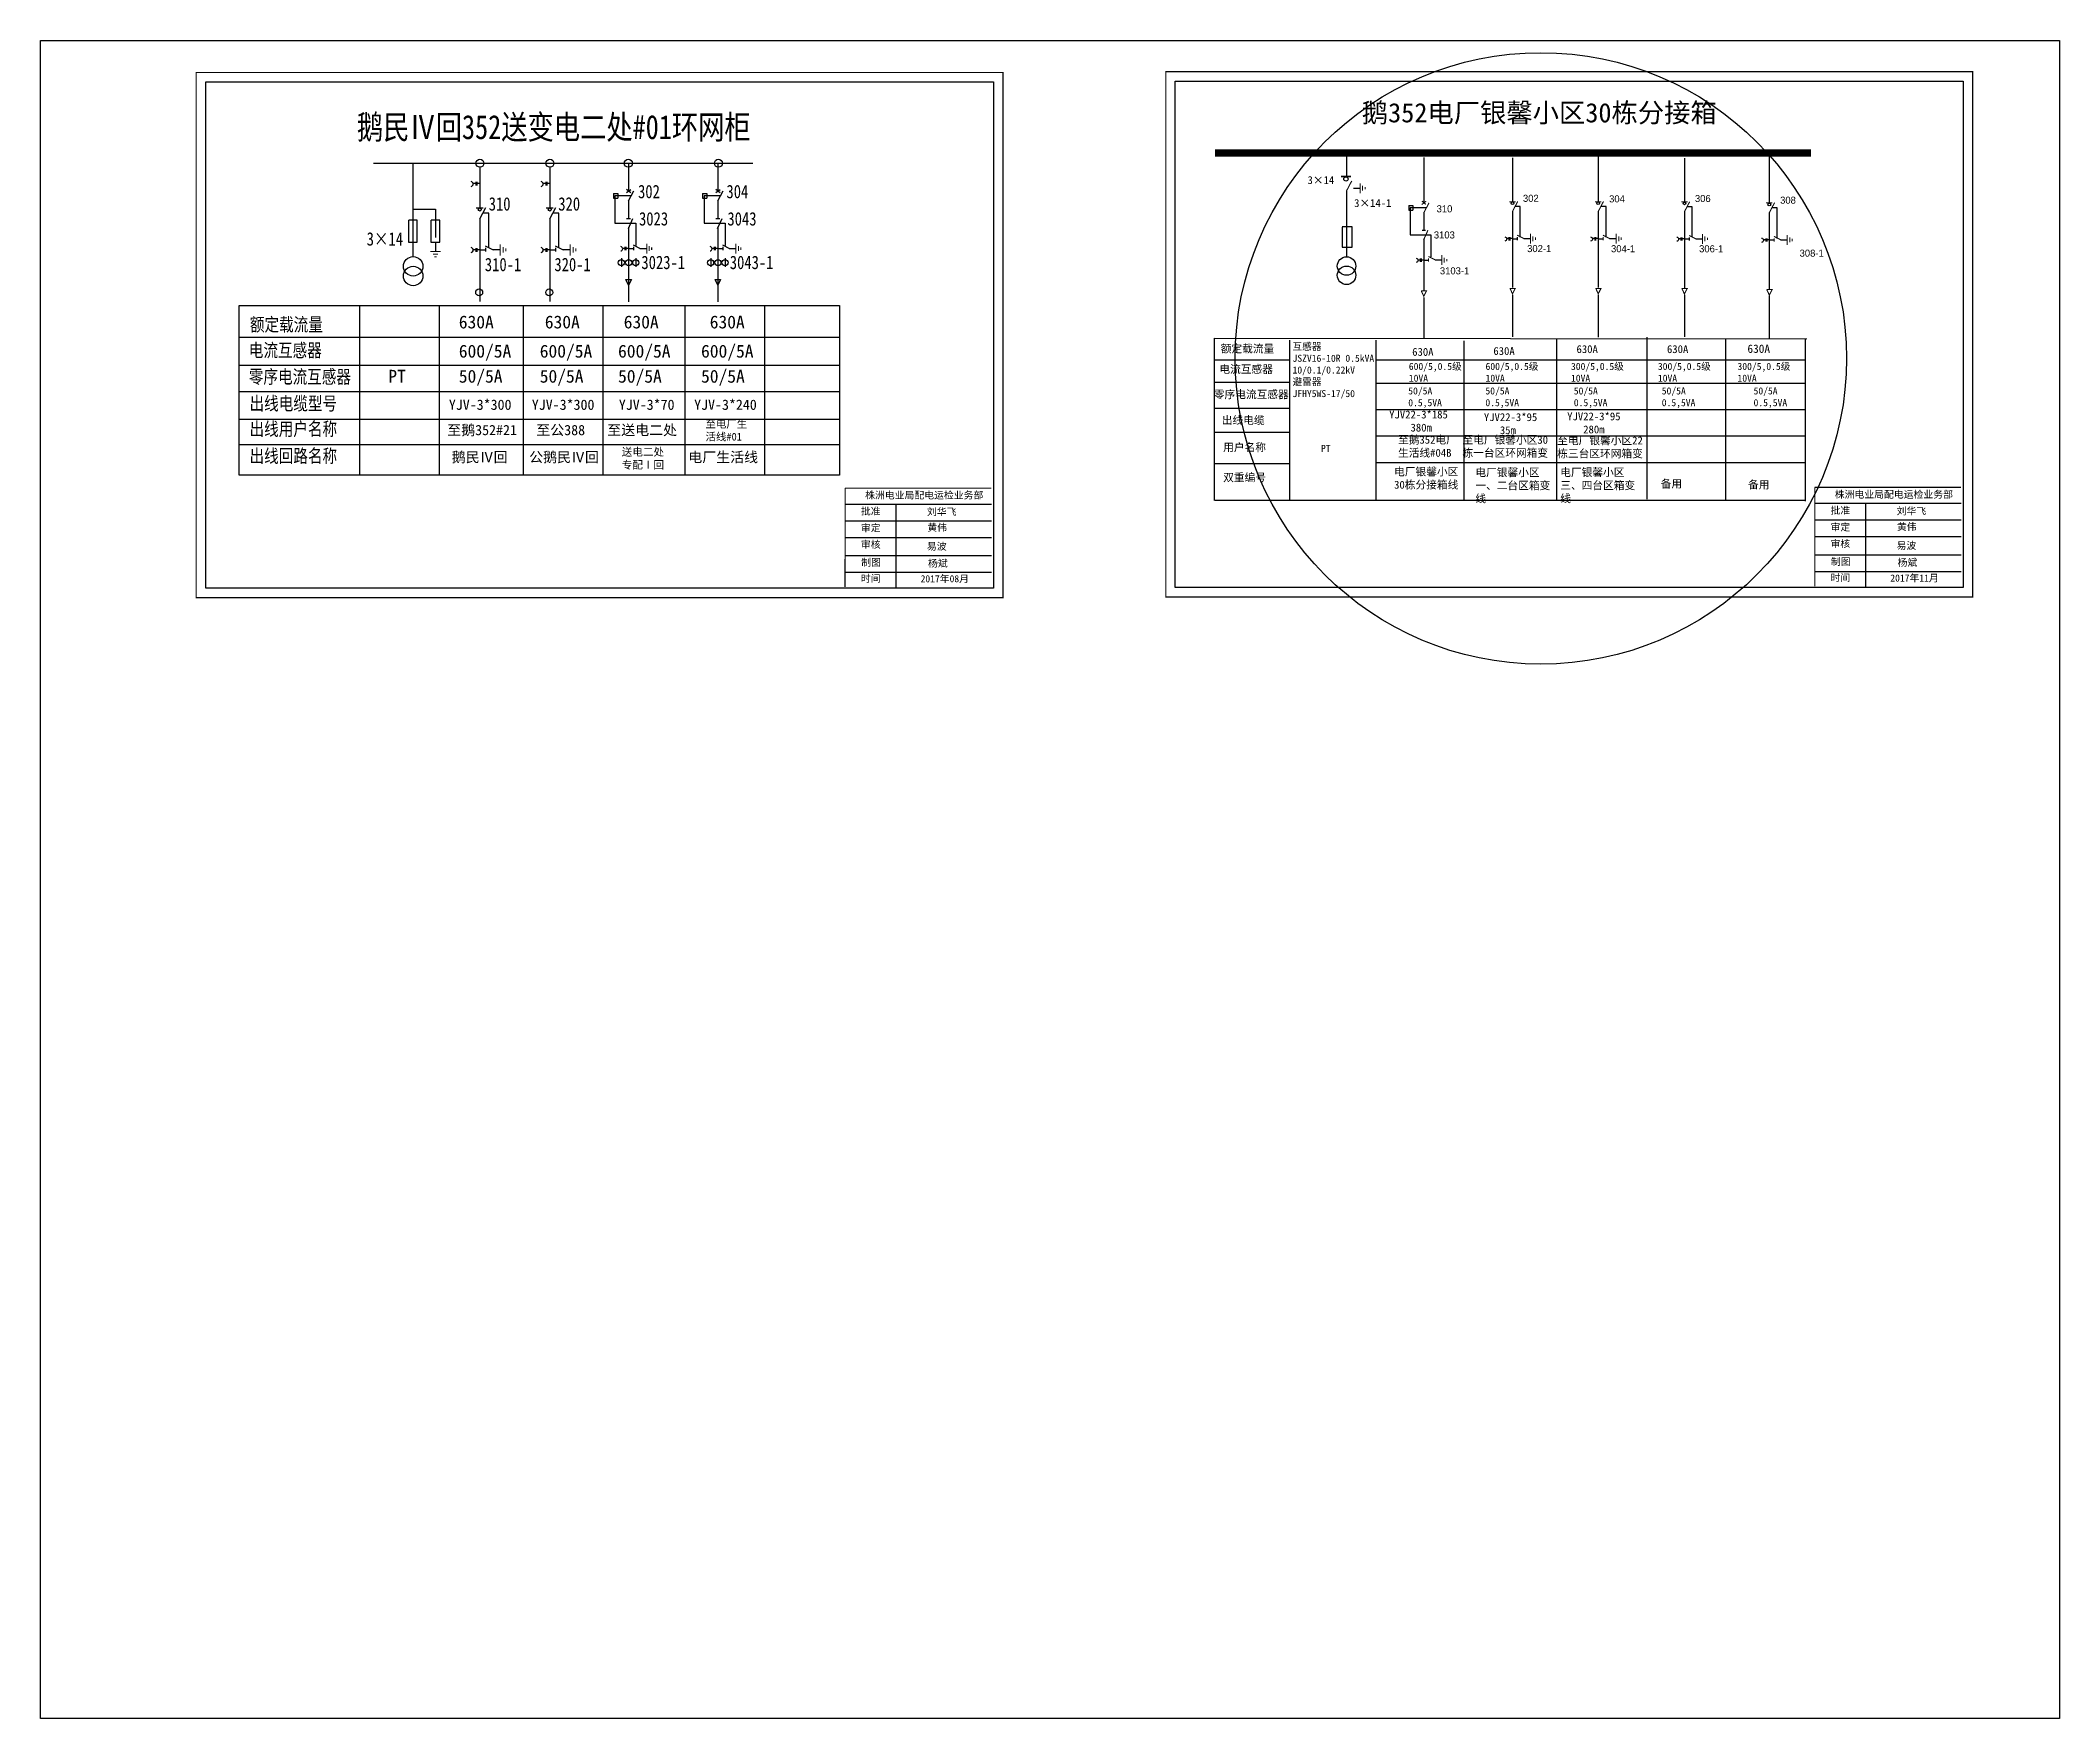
# Model space of a CAD drawing. Extents: x 1230 to 1544, y 168 to 429.
import ezdxf

# ---------------------------------------------------------------- set-up
doc = ezdxf.new("R2010")
doc.units = 0
doc.linetypes.add('ACAD_ISO02W100', pattern=[15, 12, -3])
doc.linetypes.add('CENTER', pattern=[50.8, 31.75, -6.35, 6.35, -6.35])
doc.layers.get('0').update_dxf_attribs({"linetype": 'CONTINUOUS'})
doc.layers.add('1', color=7, linetype='CONTINUOUS')
doc.layers.add('2', color=7, linetype='CONTINUOUS')
doc.styles.add('hztxt_txtstyle_0.00_0_0', font='simkai.ttf')
doc.styles.add('hztxt_txtstyle_1.80_0_0', font='', dxfattribs={"height": 1.8, "bigfont": 'hztxt.shx'})
doc.styles.add('hztxt_txtstyle_2.70_0_0', font='simkai.ttf', dxfattribs={"height": 2.7})
doc.styles.add('ST', font='', dxfattribs={"width": 0.75})
doc.styles.add('字体', font='', dxfattribs={"height": 2.5})
doc.styles.get('hztxt_txtstyle_1.80_0_0').set_extended_font_data('hztxt')
doc.styles.get('ST').set_extended_font_data('SimSun')
doc.styles.get('字体').set_extended_font_data('楷体_GB2312')

# ---------------------------------------------------------------- blocks, each defined once
blk = doc.blocks.new('JD')
for points in [[(-2, 0.2), (-2, -0.2), (2, 0.2), (2, -0.2)], [(1, -1.2), (1, -0.8), (-1, -1.2), (-1, -0.8)], [(-0.5, -1.8), (-0.5, -2.2), (0.5, -1.8), (0.5, -2.2)]]:
    blk.add_trace(points)

msp = doc.modelspace()

# ---------------------------------------------------------------- linework, layer by layer
at = {"color": 0}
for p, q in [((1433.53, 411.29), (1433.53, 407.67)), ((1445.57, 410.59), (1445.57, 403.53)), ((1459.37, 410.53), (1459.37, 403.74)), ((1472.71, 411.24), (1472.71, 403.74)), ((1486.12, 410.5), (1486.12, 403.71)), ((1499.32, 411.05), (1499.32, 403.55)), ((1433.55, 405.43), (1433.55, 395.17)), ((1434.63, 405.84), (1435.66, 405.84)), ((1443.23, 403.15), (1443.89, 403.15)), ((1443.23, 403.15), (1443.23, 402.42)), ((1443.23, 402.42), (1443.89, 402.42)), ((1443.89, 403.15), (1443.89, 402.42)), ((1445.57, 402.03), (1445.57, 399.31)), ((1459.37, 402.25), (1459.37, 390.37)), ((1472.71, 402.25), (1472.71, 390.37)), ((1486.12, 402.21), (1486.12, 390.34)), ((1499.32, 402.05), (1499.32, 390.18)), ((1445.57, 397.95), (1445.57, 389.91)), ((1459.37, 397.97), (1460.13, 397.97)), ((1461.12, 397.99), (1462.16, 397.99)), ((1472.71, 397.97), (1473.47, 397.97)), ((1474.46, 397.99), (1475.5, 397.99)), ((1486.12, 397.93), (1486.88, 397.93)), ((1487.87, 397.96), (1488.9, 397.96)), ((1499.32, 397.77), (1500.08, 397.77)), ((1501.07, 397.8), (1502.1, 397.8)), ((1445.57, 394.65), (1446.33, 394.65)), ((1447.33, 394.67), (1448.36, 394.67)), ((1280.01, 387.58), (1280.01, 361.21)), ((1292.4, 387.58), (1292.4, 361.21)), ((1305.5, 387.58), (1305.5, 361.21)), ((1317.88, 387.58), (1317.88, 361.21)), ((1330.63, 387.58), (1330.63, 361.21)), ((1343.01, 387.58), (1343.01, 361.21)), ((1261.33, 382.63), (1354.72, 382.63)), ((1261.33, 378.28), (1354.72, 378.28)), ((1424.8, 379.08), (1413.02, 379.08)), ((1261.33, 374.21), (1354.72, 374.21)), ((1424.75, 375.62), (1412.98, 375.62)), ((1424.75, 371.53), (1412.98, 371.53)), ((1261.33, 369.87), (1354.72, 369.87)), ((1424.71, 367.8), (1412.93, 367.8)), ((1261.33, 365.98), (1354.72, 365.98)), ((1424.75, 362.95), (1412.97, 362.95))]:
    msp.add_line(p, q, dxfattribs=at)
at = {"color": 0, "linetype": 'ACAD_ISO02W100'}
for p, q in [((1445.9, 402.77), (1443.44, 402.77)), ((1443.44, 402.77), (1443.44, 398.58)), ((1443.44, 398.58), (1446.69, 398.58)), ((1446.69, 398.58), (1446.69, 395.12))]:
    msp.add_line(p, q, dxfattribs=at)
at = {"color": 0, "linetype": 'CENTER'}
for p, q in [((1445.58, 388.83), (1445.58, 382.49)), ((1459.37, 389.25), (1459.37, 382.72)), ((1472.71, 389.25), (1472.71, 382.65)), ((1486.12, 389.22), (1486.12, 382.69)), ((1499.32, 389.06), (1499.32, 382.46))]:
    msp.add_line(p, q, dxfattribs=at)
at = {"color": 0, "linetype": 'Continuous'}
for p, q in [((1412.95, 382.47), (1505.15, 382.37)), ((1413, 357.23), (1413, 382.47)), ((1424.69, 382.2), (1424.69, 357.24)), ((1438.11, 382.2), (1438.11, 357.24)), ((1451.81, 382.09), (1451.81, 357.31)), ((1466.22, 382.42), (1466.22, 357.24)), ((1480.25, 382.65), (1480.25, 357.46)), ((1492.5, 382.4), (1492.5, 357.22)), ((1504.89, 382.32), (1504.89, 357.14)), ((1438.11, 379.1), (1504.89, 379.1)), ((1438.11, 375.47), (1504.89, 375.47)), ((1438.11, 371.42), (1504.89, 371.42)), ((1438.11, 367.32), (1504.89, 367.32)), ((1438.11, 363.15), (1504.89, 363.15)), ((1355.57, 356.7), (1378.33, 356.7)), ((1363.47, 356.7), (1363.47, 343.76)), ((1504.89, 357.23), (1413.08, 357.23)), ((1506.4, 356.82), (1529.15, 356.82)), ((1514.3, 356.82), (1514.3, 343.88)), ((1355.57, 354.1), (1378.33, 354.1)), ((1506.4, 354.22), (1529.15, 354.22)), ((1355.57, 351.51), (1378.33, 351.51)), ((1355.57, 348.68), (1378.33, 348.68)), ((1506.4, 351.63), (1529.15, 351.63)), ((1506.4, 348.8), (1529.15, 348.8)), ((1355.57, 346.09), (1378.33, 346.09)), ((1506.4, 346.21), (1529.15, 346.21))]:
    msp.add_line(p, q, dxfattribs=at)
at = {"color": 7}
msp.add_lwpolyline([(1230.4, 428.81), (1544.47, 428.81), (1544.47, 167.78), (1230.4, 167.78)], close=True, dxfattribs=at)
at = {"color": 0, "linetype": 'Continuous', "const_width": 0.182}
for points in [[(1405.46, 423.94), (1530.94, 423.94), (1530.94, 342.24), (1405.46, 342.24)], [(1254.63, 423.82), (1380.12, 423.82), (1380.12, 342.12), (1254.63, 342.12)]]:
    msp.add_lwpolyline(points, close=True, dxfattribs=at)
at = {"color": 0, "linetype": 'Continuous'}
for points in [[(1256.11, 422.35), (1378.64, 422.35), (1378.64, 343.6), (1256.11, 343.6)], [(1406.93, 422.47), (1529.46, 422.47), (1529.46, 343.72), (1406.93, 343.72)]]:
    msp.add_lwpolyline(points, close=True, dxfattribs=at)
at = {"color": 0}
for points, const_width in [([(1413.08, 411.29), (1505.81, 411.29)], 1.1), ([(1432.7, 407.62), (1434.25, 407.62)], 0.261), ([(1433.55, 405.39), (1434.37, 406.95)], 0.165), ([(1445.27, 403.83), (1445.91, 403.3)], 0.165), ([(1445.26, 403.28), (1445.93, 403.79)], 0.165), ([(1445.57, 401.99), (1446.4, 403.55)], 0.165), ([(1458.88, 403.72), (1459.86, 403.72)], 0.165), ([(1459.37, 402.2), (1460.19, 403.77)], 0.165), ([(1472.22, 403.72), (1473.2, 403.72)], 0.165), ([(1472.71, 402.2), (1473.53, 403.77)], 0.165), ([(1485.63, 403.69), (1486.6, 403.69)], 0.165), ([(1486.12, 402.17), (1486.94, 403.73)], 0.165), ([(1498.83, 403.53), (1499.8, 403.53)], 0.165), ([(1499.32, 402.01), (1500.14, 403.57)], 0.165), ([(1445.28, 399.27), (1445.89, 399.27)], 0.165), ([(1445.54, 397.75), (1446.23, 399.3)], 0.165), ([(1460.09, 398.52), (1461.19, 397.97)], 0.165), ([(1460.13, 398.22), (1460.13, 397.72)], 0.165), ([(1473.43, 398.52), (1474.53, 397.97)], 0.165), ([(1473.47, 398.22), (1473.47, 397.72)], 0.165), ([(1486.84, 398.48), (1487.93, 397.93)], 0.165), ([(1486.88, 398.19), (1486.88, 397.68)], 0.165), ([(1500.03, 398.32), (1501.13, 397.77)], 0.165), ([(1500.08, 398.03), (1500.08, 397.52)], 0.165), ([(1446.29, 395.2), (1447.39, 394.65)], 0.165), ([(1446.33, 394.9), (1446.33, 394.39)], 0.165), ([(1445.17, 389.86), (1446.01, 389.86), (1445.58, 389.01), (1445.18, 389.87)], 0.165), ([(1458.97, 390.24), (1459.8, 390.24), (1459.37, 389.39), (1458.98, 390.26)], 0.165), ([(1472.31, 390.24), (1473.14, 390.24), (1472.71, 389.39), (1472.32, 390.26)], 0.165), ([(1485.71, 390.21), (1486.55, 390.21), (1486.12, 389.36), (1485.72, 390.22)], 0.165), ([(1498.91, 390.05), (1499.75, 390.05), (1499.32, 389.2), (1498.92, 390.06)], 0.165)]:
    msp.add_lwpolyline(points, dxfattribs=dict(at, const_width=const_width))
at = {"color": 0, "linetype": 'ACAD_ISO02W100'}
for points in [[(1460.59, 398.21), (1460.59, 402.97), (1459.77, 402.97)], [(1473.93, 398.21), (1473.93, 402.97), (1473.11, 402.97)], [(1487.34, 398.18), (1487.34, 402.93), (1486.52, 402.93)], [(1500.54, 398.02), (1500.54, 402.77), (1499.72, 402.77)]]:
    msp.add_lwpolyline(points, dxfattribs=at)
at = {"color": 0}
for points in [[(1432.9, 399.75), (1432.9, 396.67), (1434.42, 396.67), (1434.42, 399.79), (1432.9, 399.79)], [(1458.82, 397.98), (1458.47, 397.98)], [(1458.82, 398.21), (1458.82, 397.71)], [(1458.97, 398.21), (1458.97, 397.71)], [(1459.37, 397.98), (1458.97, 397.98)], [(1472.16, 397.98), (1471.81, 397.98)], [(1472.16, 398.21), (1472.16, 397.71)], [(1472.31, 398.21), (1472.31, 397.71)], [(1472.71, 397.98), (1472.31, 397.98)], [(1485.56, 397.94), (1485.22, 397.94)], [(1485.56, 398.17), (1485.56, 397.67)], [(1485.72, 398.17), (1485.72, 397.67)], [(1486.12, 397.94), (1485.72, 397.94)], [(1498.76, 397.78), (1498.42, 397.78)], [(1498.76, 398.01), (1498.76, 397.51)], [(1498.92, 398.01), (1498.92, 397.51)], [(1499.31, 397.78), (1498.92, 397.78)], [(1445.02, 394.65), (1444.67, 394.65)], [(1445.02, 394.89), (1445.02, 394.39)], [(1445.17, 394.89), (1445.17, 394.39)], [(1445.57, 394.65), (1445.17, 394.65)]]:
    msp.add_lwpolyline(points, dxfattribs=at)
for points in [[(1458.17, 398.26, -0.877934), (1458.19, 397.59)], [(1471.51, 398.26, -0.877934), (1471.53, 397.59)], [(1484.92, 398.22, -0.877934), (1484.93, 397.56)], [(1498.12, 398.06, -0.877934), (1498.13, 397.4)], [(1444.38, 394.94, -0.877934), (1444.39, 394.27)]]:
    msp.add_lwpolyline(points, format="xyb", dxfattribs=at)
msp.add_lwpolyline([(1261.33, 387.58), (1354.72, 387.58), (1354.72, 361.21), (1261.33, 361.21)], close=True, dxfattribs=at)
at = {"color": 0, "linetype": 'Continuous', "const_width": 0.182}
for points in [[(1355.57, 359.17), (1355.56, 343.8)], [(1355.57, 359.17), (1378.33, 359.17)], [(1506.4, 359.29), (1506.39, 343.92)], [(1506.4, 359.29), (1529.15, 359.29)]]:
    msp.add_lwpolyline(points, dxfattribs=at)
at = {"color": 1}
msp.add_circle((1463.78, 379.35), 47.55, dxfattribs=at)
at = {"color": 0}
for centre, radius in [((1433.47, 407.25), 0.335), ((1459.37, 403.49), 0.211), ((1472.71, 403.49), 0.211), ((1486.12, 403.46), 0.211), ((1499.32, 403.3), 0.211)]:
    msp.add_circle(centre, radius, dxfattribs=at)
for points in [[(1291.05, 396.04), (1291.05, 395.88), (1292.66, 396.04), (1292.66, 395.88)], [(1301.84, 395.35), (1302.01, 395.35), (1301.84, 397.1), (1302.01, 397.1)], [(1302.45, 396.66), (1302.28, 396.66), (1302.45, 395.79), (1302.28, 395.79)], [(1302.71, 396.01), (1302.89, 396.01), (1302.71, 396.45), (1302.89, 396.45)], [(1312.73, 395.35), (1312.9, 395.35), (1312.73, 397.1), (1312.9, 397.1)], [(1313.34, 396.66), (1313.17, 396.66), (1313.34, 395.79), (1313.17, 395.79)], [(1313.6, 396.01), (1313.78, 396.01), (1313.6, 396.45), (1313.78, 396.45)], [(1324.63, 395.65), (1324.78, 395.65), (1324.63, 397.2), (1324.78, 397.2)], [(1325.17, 396.82), (1325.01, 396.82), (1325.17, 396.04), (1325.01, 396.04)], [(1325.4, 396.23), (1325.56, 396.23), (1325.4, 396.62), (1325.56, 396.62)], [(1338.51, 395.65), (1338.67, 395.65), (1338.51, 397.2), (1338.67, 397.2)], [(1339.06, 396.82), (1338.9, 396.82), (1339.06, 396.04), (1338.9, 396.04)], [(1339.29, 396.23), (1339.44, 396.23), (1339.29, 396.62), (1339.44, 396.62)], [(1292.26, 395.47), (1292.26, 395.63), (1291.45, 395.47), (1291.45, 395.63)], [(1291.65, 395.23), (1291.65, 395.07), (1292.06, 395.23), (1292.06, 395.07)]]:
    msp.add_trace(points)
at = {"layer": '1'}
for p, q in [((1282.22, 409.71), (1341.2, 409.71)), ((1288.35, 409.71), (1288.35, 395.11)), ((1298.74, 409.07), (1298.74, 402.8)), ((1309.63, 409.07), (1309.63, 402.8)), ((1321.88, 409.71), (1321.88, 405.38)), ((1335.77, 409.71), (1335.77, 405.38)), ((1298.11, 406.53), (1297.72, 406.53)), ((1298.11, 406.79), (1298.11, 406.22)), ((1298.29, 406.79), (1298.29, 406.22)), ((1298.74, 406.53), (1298.29, 406.53)), ((1309, 406.53), (1308.61, 406.53)), ((1309, 406.79), (1309, 406.22)), ((1309.18, 406.79), (1309.18, 406.22)), ((1309.63, 406.53), (1309.18, 406.53)), ((1321.57, 405.69), (1322.22, 405.15)), ((1321.57, 405.13), (1322.24, 405.64)), ((1321.88, 403.83), (1322.71, 405.4)), ((1335.45, 405.13), (1336.13, 405.64)), ((1335.46, 405.69), (1336.11, 405.15)), ((1335.77, 403.83), (1336.6, 405.4)), ((1288.34, 402.58), (1291.83, 402.58)), ((1291.83, 402.58), (1291.83, 400.02)), ((1298.19, 402.78), (1299.29, 402.78)), ((1298.74, 401.05), (1299.68, 402.82)), ((1309.08, 402.78), (1310.18, 402.78)), ((1309.63, 401.05), (1310.57, 402.82)), ((1319.52, 405), (1319.52, 404.26)), ((1319.52, 405), (1320.19, 405)), ((1319.52, 404.26), (1320.19, 404.26)), ((1319.73, 404.61), (1319.73, 400.39)), ((1322.21, 404.61), (1319.73, 404.61)), ((1320.19, 405), (1320.19, 404.26)), ((1321.88, 403.87), (1321.88, 401.13)), ((1333.41, 405), (1333.41, 404.26)), ((1333.41, 405), (1334.07, 405)), ((1333.41, 404.26), (1334.07, 404.26)), ((1333.62, 404.61), (1333.62, 400.39)), ((1336.1, 404.61), (1333.62, 404.61)), ((1334.07, 405), (1334.07, 404.26)), ((1335.77, 403.87), (1335.77, 401.13)), ((1287.65, 400.83), (1287.65, 397.42)), ((1289.02, 400.83), (1287.7, 400.83)), ((1289.02, 397.42), (1289.02, 400.83)), ((1291.15, 400.83), (1291.15, 397.42)), ((1292.52, 400.83), (1291.19, 400.83)), ((1291.83, 400.06), (1291.83, 398.15)), ((1292.52, 397.42), (1292.52, 400.83)), ((1298.74, 401.1), (1298.74, 388.19)), ((1300.13, 401.92), (1299.2, 401.92)), ((1300.13, 396.52), (1300.13, 401.92)), ((1309.63, 401.1), (1309.63, 388.18)), ((1311.02, 401.92), (1310.09, 401.92)), ((1311.02, 396.52), (1311.02, 401.92)), ((1319.73, 400.39), (1323.01, 400.39)), ((1321.58, 401.09), (1322.2, 401.09)), ((1321.85, 399.56), (1322.55, 401.12)), ((1321.88, 399.76), (1321.88, 391.67)), ((1323.01, 400.39), (1323.01, 396.91)), ((1333.62, 400.39), (1336.89, 400.39)), ((1335.47, 401.09), (1336.09, 401.09)), ((1335.73, 399.56), (1336.43, 401.12)), ((1335.77, 399.76), (1335.77, 391.67)), ((1336.89, 400.39), (1336.89, 396.91)), ((1287.65, 397.42), (1289.02, 397.42)), ((1291.15, 397.42), (1292.52, 397.42)), ((1291.83, 397.34), (1291.83, 396.02)), ((1298.11, 396.25), (1297.72, 396.25)), ((1298.11, 396.51), (1298.11, 395.94)), ((1298.29, 396.51), (1298.29, 395.94)), ((1298.74, 396.25), (1298.29, 396.25)), ((1298.74, 396.24), (1299.61, 396.24)), ((1299.56, 396.86), (1300.81, 396.24)), ((1299.61, 396.53), (1299.61, 395.95)), ((1300.73, 396.26), (1301.91, 396.26)), ((1309, 396.25), (1308.61, 396.25)), ((1309, 396.51), (1309, 395.94)), ((1309.18, 396.51), (1309.18, 395.94)), ((1309.63, 396.25), (1309.18, 396.25)), ((1309.63, 396.24), (1310.5, 396.24)), ((1310.45, 396.86), (1311.7, 396.24)), ((1310.5, 396.53), (1310.5, 395.95)), ((1311.62, 396.26), (1312.8, 396.26)), ((1321.32, 396.45), (1320.97, 396.45)), ((1321.32, 396.68), (1321.32, 396.17)), ((1321.48, 396.68), (1321.48, 396.17)), ((1321.88, 396.45), (1321.48, 396.45)), ((1321.88, 396.44), (1322.65, 396.44)), ((1322.6, 396.99), (1323.71, 396.44)), ((1322.65, 396.69), (1322.65, 396.18)), ((1323.65, 396.46), (1324.69, 396.46)), ((1335.21, 396.45), (1334.86, 396.45)), ((1335.21, 396.68), (1335.21, 396.17)), ((1335.37, 396.68), (1335.37, 396.17)), ((1335.77, 396.45), (1335.37, 396.45)), ((1335.77, 396.44), (1336.53, 396.44)), ((1336.49, 396.99), (1337.6, 396.44)), ((1336.53, 396.69), (1336.53, 396.18)), ((1337.53, 396.46), (1338.58, 396.46)), ((1320.78, 394.95), (1320.78, 393.6)), ((1321.88, 392.77), (1321.88, 389.46)), ((1323.03, 394.95), (1323.03, 393.6)), ((1334.67, 394.95), (1334.67, 393.6)), ((1335.77, 392.77), (1335.77, 389.46)), ((1336.92, 394.95), (1336.92, 393.6)), ((1321.47, 391.62), (1322.32, 391.62)), ((1321.89, 390.76), (1321.48, 391.63)), ((1322.32, 391.62), (1321.89, 390.76)), ((1335.36, 391.62), (1336.21, 391.62)), ((1335.77, 390.76), (1335.37, 391.63)), ((1336.21, 391.62), (1335.77, 390.76))]:
    msp.add_line(p, q, dxfattribs=at)
at = {"layer": '1', "color": 0}
for p, q in [((1321.89, 390.58), (1321.89, 388.12)), ((1335.77, 390.58), (1335.77, 388.12))]:
    msp.add_line(p, q, dxfattribs=at)
at = {"layer": '1'}
for centre, radius in [((1298.77, 409.69), 0.621), ((1309.66, 409.69), 0.621), ((1321.85, 409.69), 0.621), ((1335.86, 409.69), 0.621), ((1298.74, 402.51), 0.24), ((1309.63, 402.51), 0.24), ((1288.38, 393.67), 1.51), ((1288.38, 392.16), 1.51), ((1320.76, 394.22), 0.479), ((1321.89, 394.22), 0.479), ((1323.01, 394.22), 0.479), ((1334.64, 394.22), 0.479), ((1335.78, 394.22), 0.479), ((1336.89, 394.22), 0.479), ((1298.65, 389.61), 0.54), ((1309.54, 389.61), 0.54)]:
    msp.add_circle(centre, radius, dxfattribs=at)
for centre, radius in [((1297.34, 406.47), 0.383), ((1308.23, 406.47), 0.383), ((1297.34, 396.19), 0.383), ((1308.23, 396.19), 0.383), ((1320.64, 396.39), 0.339), ((1334.53, 396.39), 0.339)]:
    msp.add_arc(centre, radius, 278.5404, 83.6643, dxfattribs=at)
at = {"layer": '2', "color": 0}
for centre in [(1433.56, 393.71), (1433.56, 392.27)]:
    msp.add_circle(centre, 1.44, dxfattribs=at)

# ---------------------------------------------------------------- block references
at = {"color": 0, "xscale": 0.3844120780054254, "yscale": 0.3844120780054254, "zscale": 0.3844120780054647, "rotation": 90}
for p in [(1435.68, 405.81), (1462.17, 397.96), (1475.51, 397.96), (1488.92, 397.93), (1502.12, 397.77), (1448.38, 394.64)]:
    msp.add_blockref('JD', p, dxfattribs=at)

# ---------------------------------------------------------------- texts
at = {"color": 0, "linetype": 'Continuous', "style": 'hztxt_txtstyle_2.70_0_0'}
for s, p in [('3×14', (1427.49, 406.47)), ('3×14-1', (1434.74, 402.9))]:
    msp.add_text(s, height=1.22, dxfattribs=at).set_placement(p)
at = {"color": 0, "style": 'hztxt_txtstyle_1.80_0_0'}
for s, p in [('310', (1447.57, 402.07)), ('302', (1461, 403.7)), ('304', (1474.4, 403.61)), ('306', (1487.75, 403.67)), ('308', (1501, 403.41)), ('3103', (1447.14, 398)), ('302-1', (1461.65, 395.88)), ('304-1', (1474.7, 395.86)), ('306-1', (1488.4, 395.85)), ('308-1', (1504.03, 395.17)), ('3103-1', (1448.08, 392.42))]:
    msp.add_text(s, height=1.098, dxfattribs=at).set_placement(p)
at = {"color": 0, "linetype": 'Continuous', "attachment_point": 1}
for s, insert, char_height, width, style in [('{\\fSimSun|b0|i0|c134|p2;鹅352电厂银馨小区30栋分接箱}', (1435.93, 419.06), 3, 80.4201, '字体'), ('{\\fSimSun|b0|i0|c134|p2;额定载流量}', (1413.99, 381.47), 1.2204, 19.6738, 'hztxt_txtstyle_2.70_0_0'), ('\\A1;{\\fSimSun|b0|i0|c134|p2;互感器\\PJSZV16-10R 0.5kVA\\P10/0.1/0.22kV\\P避雷器\\PJFHY5WS-17/50}', (1425.16, 381.75), 1.0983, 20.2524, 'hztxt_txtstyle_2.70_0_0'), ('{\\fSimSun|b0|i0|c134|p2;630A}', (1443.77, 380.97), 1.2204, 19.6738, 'hztxt_txtstyle_2.70_0_0'), ('{\\fSimSun|b0|i0|c134|p2;630A}', (1456.4, 381.11), 1.2204, 19.6738, 'hztxt_txtstyle_2.70_0_0'), ('{\\fSimSun|b0|i0|c134|p2;630A}', (1469.33, 381.4), 1.2204, 19.6738, 'hztxt_txtstyle_2.70_0_0'), ('{\\fSimSun|b0|i0|c134|p2;630A}', (1483.4, 381.4), 1.2204, 19.6738, 'hztxt_txtstyle_2.70_0_0'), ('{\\fSimSun|b0|i0|c134|p2;630A}', (1495.92, 381.5), 1.2933, 10.3994, 'hztxt_txtstyle_0.00_0_0'), ('{\\fSimSun|b0|i0|c134|p2;电流互感器}', (1413.78, 378.29), 1.2204, 19.6738, 'hztxt_txtstyle_2.70_0_0'), ('\\A1;{\\fSimSun|b0|i0|c134|p2;600/5,0.5级\\P10VA}', (1443.25, 378.65), 1.0983, 20.2524, 'hztxt_txtstyle_2.70_0_0'), ('\\A1;{\\fSimSun|b0|i0|c134|p2;600/5,0.5级\\P10VA}', (1455.18, 378.65), 1.0983, 20.2524, 'hztxt_txtstyle_2.70_0_0'), ('\\A1;{\\fSimSun|b0|i0|c134|p2;300/5,0.5级\\P10VA}', (1468.47, 378.65), 1.0983, 20.2524, 'hztxt_txtstyle_2.70_0_0'), ('\\A1;{\\fSimSun|b0|i0|c134|p2;300/5,0.5级\\P10VA}', (1481.99, 378.65), 1.0983, 20.2524, 'hztxt_txtstyle_2.70_0_0'), ('\\A1;{\\fSimSun|b0|i0|c134|p2;300/5,0.5级\\P10VA}', (1494.37, 378.65), 1.0983, 20.2524, 'hztxt_txtstyle_2.70_0_0'), ('{\\fSimSun|b0|i0|c134|p2;零序电流互感器}', (1412.92, 374.36), 1.2204, 19.6738, 'hztxt_txtstyle_2.70_0_0'), ('{\\fSimSun|b0|i0|c134|p2;50/5A\\P0.5,5VA}', (1443.16, 374.84), 1.0983, 19.6738, 'hztxt_txtstyle_2.70_0_0'), ('{\\fSimSun|b0|i0|c134|p2;50/5A\\P0.5,5VA}', (1455.16, 374.84), 1.0983, 19.6738, 'hztxt_txtstyle_2.70_0_0'), ('{\\fSimSun|b0|i0|c134|p2;50/5A\\P0.5,5VA}', (1468.91, 374.84), 1.0983, 19.6738, 'hztxt_txtstyle_2.70_0_0'), ('{\\fSimSun|b0|i0|c134|p2;50/5A\\P0.5,5VA}', (1482.59, 374.84), 1.0983, 19.6738, 'hztxt_txtstyle_2.70_0_0'), ('{\\fSimSun|b0|i0|c134|p2;50/5A\\P0.5,5VA}', (1496.87, 374.84), 1.0983, 19.6738, 'hztxt_txtstyle_2.70_0_0'), ('{\\fSimSun|b0|i0|c134|p2;YJV22-3*185 \\P    380m}', (1440.19, 371.23), 1.2204, 19.6738, 'hztxt_txtstyle_2.70_0_0'), ('{\\fSimSun|b0|i0|c134|p2;YJV22-3*95\\P   35m}', (1454.92, 370.82), 1.2204, 19.6738, 'hztxt_txtstyle_2.70_0_0'), ('{\\fSimSun|b0|i0|c134|p2;YJV22-3*95\\P   280m}', (1467.88, 370.94), 1.2204, 19.6738, 'hztxt_txtstyle_2.70_0_0'), ('{\\fSimSun|b0|i0|c134|p2;出线电缆}', (1414.16, 370.35), 1.2204, 19.6738, 'hztxt_txtstyle_2.70_0_0'), ('{\\fSimSun|b0|i0|c134|p2;至鹅352电厂生活线#04B}', (1441.57, 367.3), 1.2204, 10.418, 'hztxt_txtstyle_2.70_0_0'), ('{\\fSimSun|b0|i0|c134|p2;用户名称}', (1414.37, 366.12), 1.2204, 19.6738, 'hztxt_txtstyle_2.70_0_0'), ('{\\fSimSun|b0|i0|c134|p2;PT}', (1429.58, 365.9), 1.1026, 8.5785, 'hztxt_txtstyle_0.00_0_0'), ('{\\fSimSun|b0|i0|c134|p2;至电厂银馨小区30栋一台区环网箱变}', (1451.59, 367.29), 1.2204, 14.1631, 'hztxt_txtstyle_2.70_0_0'), ('{\\fSimSun|b0|i0|c134|p2;至电厂银馨小区22栋三台区环网箱变}', (1466.33, 367.19), 1.2204, 14.1631, 'hztxt_txtstyle_2.70_0_0'), ('{\\fSimSun|b0|i0|c134|p2;双重编号}', (1414.37, 361.44), 1.2204, 19.6738, 'hztxt_txtstyle_2.70_0_0'), ('{\\fSimSun|b0|i0|c134|p2;电厂银馨小区30栋分接箱线}', (1440.96, 362.34), 1.2204, 11.4966, 'hztxt_txtstyle_2.70_0_0'), ('{\\fSimSun|b0|i0|c134|p2;电厂银馨小区一、二台区箱变线}', (1453.6, 362.23), 1.2204, 12.7407, 'hztxt_txtstyle_2.70_0_0'), ('{\\fSimSun|b0|i0|c134|p2;电厂银馨小区三、四台区箱变线}', (1466.8, 362.24), 1.2204, 12.7407, 'hztxt_txtstyle_2.70_0_0'), ('株洲电业局配电运检业务部', (1358.68, 358.62), 1.0944, 29.9201, '字体'), ('{\\fSimSun|b0|i0|c134|p2;备用}', (1482.43, 360.46), 1.2204, 19.6738, 'hztxt_txtstyle_2.70_0_0'), ('{\\fSimSun|b0|i0|c134|p2;备用}', (1496.02, 360.31), 1.2204, 19.6738, 'hztxt_txtstyle_2.70_0_0'), ('株洲电业局配电运检业务部', (1509.5, 358.74), 1.0944, 29.9201, '字体'), ('{\\fKaiTi_GB2312|b0|i0|c134|p49;批准}', (1358.02, 356.13), 1.0944, 8.5588, '字体'), ('刘华飞', (1368.3, 356.03), 1.094, 8.5588, '字体'), ('{\\fKaiTi_GB2312|b0|i0|c134|p49;批准}', (1508.84, 356.25), 1.0944, 8.5588, '字体'), ('刘华飞', (1519.12, 356.15), 1.094, 8.5588, '字体'), ('\\f\uffbfﾬￌﾣﾤ_GB2312|b0|i0|c134|p49;审定', (1358.02, 353.53), 1.0944, 8.5588, '字体'), ('黄伟', (1368.35, 353.59), 1.094, 8.5588, '字体'), ('\\f\uffbfﾬￌﾣﾤ_GB2312|b0|i0|c134|p49;审定', (1508.84, 353.65), 1.0944, 8.5588, '字体'), ('黄伟', (1519.17, 353.71), 1.094, 8.5588, '字体'), ('\\f\uffbfﾬￌﾣﾤ_GB2312|b0|i0|c134|p49;审核', (1358.02, 350.95), 1.0944, 8.5588, '字体'), ('易波', (1368.3, 350.66), 1.094, 8.5588, '字体'), ('\\f\uffbfﾬￌﾣﾤ_GB2312|b0|i0|c134|p49;审核', (1508.84, 351.07), 1.0944, 8.5588, '字体'), ('易波', (1519.12, 350.78), 1.094, 8.5588, '字体'), ('\\f\uffbfﾬￌﾣﾤ_GB2312|b0|i0|c134|p49;制图', (1358.08, 348.17), 1.0944, 8.5588, '字体'), ('\\f\uffbfﾬￌﾣﾤ_GB2312|b0|i0|c134|p49;时间', (1358.02, 345.66), 1.0944, 8.5588, '字体'), ('2017年08月', (1367.31, 345.62), 1.094, 16.0081, '字体'), ('{\\fSimSun|b0|i0|c134|p2;杨斌}', (1368.46, 348.02), 1.0944, 8.5588, '字体'), ('\\f\uffbfﾬￌﾣﾤ_GB2312|b0|i0|c134|p49;制图', (1508.9, 348.29), 1.0944, 8.5588, '字体'), ('\\f\uffbfﾬￌﾣﾤ_GB2312|b0|i0|c134|p49;时间', (1508.84, 345.78), 1.0944, 8.5588, '字体'), ('2017{\\fSimSun|b0|i0|c134|p2;年}11{\\fSimSun|b0|i0|c134|p2;月}', (1518.14, 345.73), 1.0944, 16.0081, '字体'), ('{\\fSimSun|b0|i0|c134|p2;杨斌}', (1519.28, 348.14), 1.0944, 8.5588, '字体')]:
    msp.add_mtext(s, dxfattribs=dict(at, insert=insert, char_height=char_height, width=width, style=style))
at = {"color": 0, "attachment_point": 1, "style": '字体'}
for s, insert, char_height, width in [('{\\fSimSun|b0|i0|c134|p2;630A}', (1295.48, 386.01), 2, 7.8858), ('{\\fSimSun|b0|i0|c134|p2;630A}', (1308.86, 386.01), 2, 7.8858), ('{\\fSimSun|b0|i0|c134|p2;630A}', (1321.13, 386.01), 2, 7.8858), ('{\\fSimSun|b0|i0|c134|p2;630A}', (1334.51, 386.01), 2, 7.8858), ('{\\fSimSun|b0|i0|c134|p2;600/5A}', (1295.48, 381.47), 2, 7.8858), ('{\\fSimSun|b0|i0|c134|p2;600/5A}', (1308.07, 381.47), 2, 7.8858), ('{\\fSimSun|b0|i0|c134|p2;600/5A}', (1320.25, 381.47), 2, 7.8858), ('{\\fSimSun|b0|i0|c134|p2;600/5A}', (1333.16, 381.47), 2, 7.8858), ('{\\fSimSun|b0|i0|c134|p2;PT}', (1284.51, 377.57), 2, 7.8858), ('{\\fSimSun|b0|i0|c134|p2;50/5A}', (1295.48, 377.57), 2, 7.8858), ('{\\fSimSun|b0|i0|c134|p2;50/5A}', (1308.07, 377.57), 2, 7.8858), ('{\\fSimSun|b0|i0|c134|p2;50/5A}', (1320.25, 377.57), 2, 7.8858), ('{\\fSimSun|b0|i0|c134|p2;50/5A}', (1333.16, 377.57), 2, 7.8858), ('{\\fSimSun|b0|i0|c134|p2;YJV-3*300}', (1293.93, 372.94), 1.5921, 6.2777), ('{\\fSimSun|b0|i0|c134|p2;YJV-3*300}', (1306.83, 372.94), 1.5921, 6.2777), ('{\\fSimSun|b0|i0|c134|p2;YJV-3*70}', (1320.37, 372.94), 1.5921, 6.2777), ('{\\fSimSun|b0|i0|c134|p2;YJV-3*240}', (1332.08, 372.94), 1.5921, 6.2777), ('{\\fSimSun|b0|i0|c134|p2;至鹅352#21}', (1293.68, 369), 1.5921, 12.1259), ('{\\fSimSun|b0|i0|c134|p2;至公388}', (1307.53, 369), 1.5921, 12.1259), ('{\\fSimSun|b0|i0|c134|p2;至送电二处}', (1318.57, 369), 1.5921, 12.1259), ('{\\fSimSun|b0|i0|c134|p2;至电厂生活线#01}', (1333.86, 369.74), 1.1871, 7.6989), ('{\\fSimSun|b0|i0|c134|p2;鹅民Ⅳ回}', (1294.38, 364.79), 1.5921, 12.1259), ('{\\fSimSun|b0|i0|c134|p2;公鹅民Ⅳ回}', (1306.42, 364.79), 1.5921, 12.1259), ('{\\fSimSun|b0|i0|c134|p2;送电二处专配Ⅰ回}', (1320.83, 365.4), 1.205, 8.1122), ('{\\fSimSun|b0|i0|c134|p2;电厂生活线}', (1331.17, 364.79), 1.5921, 12.1259)]:
    msp.add_mtext(s, dxfattribs=dict(at, insert=insert, char_height=char_height, width=width))
at = {"layer": '1', "style": 'ST', "width": 0.8}
for s, height, p in [('鹅民Ⅳ回352送变电二处#01环网柜', 3.744, (1279.63, 413.46)), ('302', 2.08, (1323.36, 404.26)), ('304', 2.08, (1337.11, 404.26)), ('310', 2.08, (1300.13, 402.34)), ('320', 2.08, (1310.95, 402.34)), ('3023', 2.08, (1323.51, 400.02)), ('3043', 2.08, (1337.26, 400.02)), ('3×14', 2.08, (1281.15, 396.89)), ('310-1', 2.08, (1299.53, 392.91)), ('320-1', 2.08, (1310.35, 392.91)), ('3023-1', 2.08, (1323.88, 393.24)), ('3043-1', 2.08, (1337.63, 393.24))]:
    msp.add_text(s, height=height, dxfattribs=at).set_placement(p)
at = {"layer": '1', "color": 0, "style": 'ST', "width": 0.8}
for s, p in [('额定载流量', (1262.99, 383.58)), ('电流互感器', (1262.82, 379.57)), ('零序电流互感器', (1262.82, 375.46)), ('出线电缆型号', (1262.93, 371.3)), ('出线用户名称', (1262.93, 367.34)), ('出线回路名称', (1262.93, 363.14))]:
    msp.add_text(s, height=2.08, dxfattribs=at).set_placement(p)

doc.saveas('drawing.dxf')
